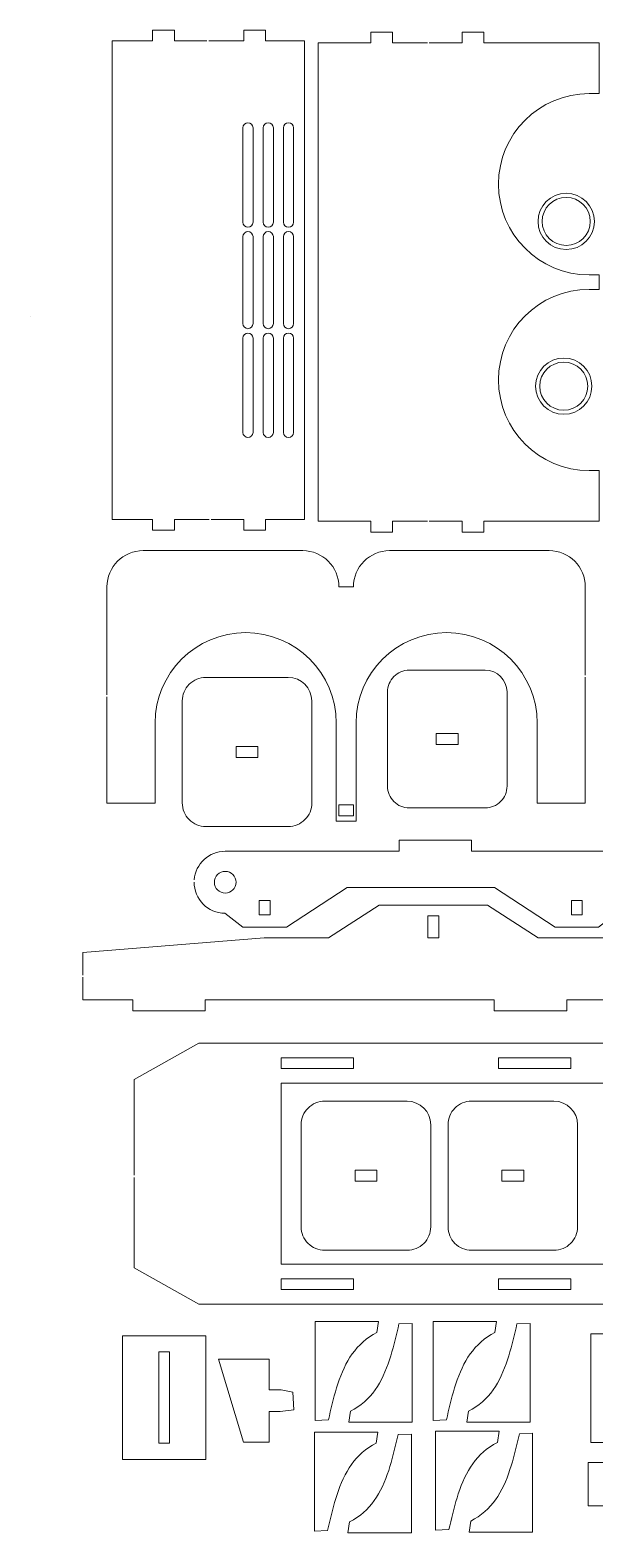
# Model space of a CAD drawing. Header units: centimetres. Extents: x -259 to 261, y 17 to 228.
# Drawn here: x -51.71 to -33.47, y 66.09 to 114.6 of the extents above; entities that cross this region are included whole.
import ezdxf

# ---------------------------------------------------------------- set-up
doc = ezdxf.new("R2010")
doc.units = ezdxf.units.CM
doc.header["$MEASUREMENT"] = 0
doc.layers.add('layer 1', color=7, linetype='Continuous')

msp = doc.modelspace()

# ---------------------------------------------------------------- linework, layer by layer
at = {"layer": 'layer 1', "color": 250, "lineweight": 9}
for points, knots in [([(-46.00393, 114.25188), (-46.00393, 114.25188), (-47.05232, 114.25188), (-47.05232, 114.25188), (-47.05232, 114.25188), (-47.05232, 114.25188), (-47.05232, 114.60286), (-47.05232, 114.60286), (-47.05232, 114.60286), (-47.05232, 114.60286), (-47.7544, 114.60286), (-47.7544, 114.60286), (-47.7544, 114.60286), (-47.7544, 114.60286), (-47.7544, 114.25188), (-47.7544, 114.25188), (-47.7544, 114.25188), (-47.7544, 114.25188), (-49.06312, 114.25188), (-49.06312, 114.25188), (-49.06312, 114.25188), (-49.06312, 114.25188), (-49.06312, 98.8079), (-49.06312, 98.8079), (-49.06312, 98.8079), (-49.06312, 98.8079), (-47.7544, 98.8079), (-47.7544, 98.8079), (-47.7544, 98.8079), (-47.7544, 98.8079), (-47.7544, 98.45686), (-47.7544, 98.45686), (-47.7544, 98.45686), (-47.7544, 98.45686), (-47.05232, 98.45686), (-47.05232, 98.45686), (-47.05232, 98.45686), (-47.05232, 98.45686), (-47.05232, 98.8079), (-47.05232, 98.8079), (-47.05232, 98.8079), (-47.05232, 98.8079), (-45.92972, 98.8079), (-45.92972, 98.8079)], [0, 0, 0, 0, 0.08333333, 0.08333333, 0.08333333, 0.08333333, 0.16666667, 0.16666667, 0.16666667, 0.16666667, 0.25, 0.25, 0.25, 0.25, 0.33333333, 0.33333333, 0.33333333, 0.33333333, 0.41666667, 0.41666667, 0.41666667, 0.41666667, 0.5, 0.5, 0.5, 0.5, 0.58333333, 0.58333333, 0.58333333, 0.58333333, 0.66666667, 0.66666667, 0.66666667, 0.66666667, 0.75, 0.75, 0.75, 0.75, 0.83333333, 0.83333333, 0.83333333, 0.83333333, 1, 1, 1, 1]), ([(-45.86973, 98.8079), (-45.86973, 98.8079), (-44.80707, 98.8079), (-44.80707, 98.8079), (-44.80707, 98.8079), (-44.80707, 98.8079), (-44.80707, 98.45686), (-44.80707, 98.45686), (-44.80707, 98.45686), (-44.80707, 98.45686), (-44.1051, 98.45686), (-44.1051, 98.45686), (-44.1051, 98.45686), (-44.1051, 98.45686), (-44.1051, 98.8079), (-44.1051, 98.8079), (-44.1051, 98.8079), (-44.1051, 98.8079), (-42.85083, 98.8079), (-42.85083, 98.8079), (-42.85083, 98.8079), (-42.85083, 98.8079), (-42.85083, 114.25188), (-42.85083, 114.25188), (-42.85083, 114.25188), (-42.85083, 114.25188), (-44.1051, 114.25188), (-44.1051, 114.25188), (-44.1051, 114.25188), (-44.1051, 114.25188), (-44.1051, 114.60286), (-44.1051, 114.60286), (-44.1051, 114.60286), (-44.1051, 114.60286), (-44.80707, 114.60286), (-44.80707, 114.60286), (-44.80707, 114.60286), (-44.80707, 114.60286), (-44.80707, 114.25188), (-44.80707, 114.25188), (-44.80707, 114.25188), (-44.80707, 114.25188), (-45.94393, 114.25188), (-45.94393, 114.25188)], [0, 0, 0, 0, 0.08333333, 0.08333333, 0.08333333, 0.08333333, 0.16666667, 0.16666667, 0.16666667, 0.16666667, 0.25, 0.25, 0.25, 0.25, 0.33333333, 0.33333333, 0.33333333, 0.33333333, 0.41666667, 0.41666667, 0.41666667, 0.41666667, 0.5, 0.5, 0.5, 0.5, 0.58333333, 0.58333333, 0.58333333, 0.58333333, 0.66666667, 0.66666667, 0.66666667, 0.66666667, 0.75, 0.75, 0.75, 0.75, 0.83333333, 0.83333333, 0.83333333, 0.83333333, 1, 1, 1, 1]), ([(-38.88461, 114.18876), (-38.88461, 114.18876), (-40.00706, 114.18876), (-40.00706, 114.18876), (-40.00706, 114.18876), (-40.00706, 114.18876), (-40.00706, 114.53979), (-40.00706, 114.53979), (-40.00706, 114.53979), (-40.00706, 114.53979), (-40.70964, 114.53979), (-40.70964, 114.53979), (-40.70964, 114.53979), (-40.70964, 114.53979), (-40.70964, 114.18876), (-40.70964, 114.18876), (-40.70964, 114.18876), (-40.70964, 114.18876), (-42.40575, 114.18876), (-42.40575, 114.18876), (-42.40575, 114.18876), (-42.40575, 114.18876), (-42.40575, 98.74478), (-42.40575, 98.74478), (-42.40575, 98.74478), (-42.40575, 98.74478), (-40.70964, 98.74478), (-40.70964, 98.74478), (-40.70964, 98.74478), (-40.70964, 98.74478), (-40.70964, 98.39379), (-40.70964, 98.39379), (-40.70964, 98.39379), (-40.70964, 98.39379), (-40.00706, 98.39379), (-40.00706, 98.39379), (-40.00706, 98.39379), (-40.00706, 98.39379), (-40.00706, 98.74478), (-40.00706, 98.74478), (-40.00706, 98.74478), (-40.00706, 98.74478), (-38.88461, 98.74478), (-38.88461, 98.74478)], [0, 0, 0, 0, 0.08333333, 0.08333333, 0.08333333, 0.08333333, 0.16666667, 0.16666667, 0.16666667, 0.16666667, 0.25, 0.25, 0.25, 0.25, 0.33333333, 0.33333333, 0.33333333, 0.33333333, 0.41666667, 0.41666667, 0.41666667, 0.41666667, 0.5, 0.5, 0.5, 0.5, 0.58333333, 0.58333333, 0.58333333, 0.58333333, 0.66666667, 0.66666667, 0.66666667, 0.66666667, 0.75, 0.75, 0.75, 0.75, 0.83333333, 0.83333333, 0.83333333, 0.83333333, 1, 1, 1, 1]), ([(-33.66158, 112.55077), (-33.66158, 112.55077), (-33.34071, 112.55077), (-33.34071, 112.55077), (-33.34071, 112.55077), (-33.34071, 112.55077), (-33.34071, 114.18876), (-33.34071, 114.18876), (-33.34071, 114.18876), (-33.34071, 114.18876), (-37.0602, 114.18876), (-37.0602, 114.18876), (-37.0602, 114.18876), (-37.0602, 114.18876), (-37.0602, 114.53979), (-37.0602, 114.53979), (-37.0602, 114.53979), (-37.0602, 114.53979), (-37.76217, 114.53979), (-37.76217, 114.53979), (-37.76217, 114.53979), (-37.76217, 114.53979), (-37.76217, 114.18876), (-37.76217, 114.18876), (-37.76217, 114.18876), (-37.76217, 114.18876), (-38.82462, 114.18876), (-38.82462, 114.18876)], [0, 0, 0, 0, 0.125, 0.125, 0.125, 0.125, 0.25, 0.25, 0.25, 0.25, 0.375, 0.375, 0.375, 0.375, 0.5, 0.5, 0.5, 0.5, 0.625, 0.625, 0.625, 0.625, 0.75, 0.75, 0.75, 0.75, 1, 1, 1, 1]), ([(-33.66157, 106.70078), (-35.277, 106.70078), (-36.58657, 108.01035), (-36.58657, 109.62578), (-36.58657, 109.62578), (-36.58657, 111.24121), (-35.277, 112.55078), (-33.66157, 112.55078), (-33.66157, 112.55078), (-33.65899, 112.55078), (-33.65642, 112.55077), (-33.66158, 112.55077)], [0, 0, 0, 0, 0.25, 0.25, 0.25, 0.25, 0.5, 0.5, 0.5, 0.5, 1, 1, 1, 1]), ([(-43.85705, 111.44383), (-43.85705, 111.53433), (-43.93044, 111.60767), (-44.02084, 111.60767), (-44.02084, 111.60767), (-44.11129, 111.60767), (-44.18464, 111.53433), (-44.18464, 111.44383)], [0, 0, 0, 0, 0.33333333, 0.33333333, 0.33333333, 0.33333333, 1, 1, 1, 1]), ([(-43.20187, 111.44383), (-43.20187, 111.53433), (-43.27522, 111.60767), (-43.36572, 111.60767), (-43.36572, 111.60767), (-43.45617, 111.60767), (-43.52951, 111.53433), (-43.52951, 111.44383)], [0, 0, 0, 0, 0.33333333, 0.33333333, 0.33333333, 0.33333333, 1, 1, 1, 1]), ([(-34.40118, 109.33351), (-33.8995, 109.33351), (-33.49278, 108.9268), (-33.49278, 108.42509), (-33.49278, 108.42509), (-33.49278, 107.92339), (-33.8995, 107.51668), (-34.40118, 107.51668), (-34.40118, 107.51668), (-34.90288, 107.51668), (-35.3096, 107.92339), (-35.3096, 108.42509), (-35.3096, 108.42509), (-35.3096, 108.9268), (-34.90288, 109.33351), (-34.40118, 109.33351)], [0, 0, 0, 0, 0.2, 0.2, 0.2, 0.2, 0.4, 0.4, 0.4, 0.4, 0.6, 0.6, 0.6, 0.6, 1, 1, 1, 1]), ([(-34.40119, 109.20122), (-33.97255, 109.20122), (-33.62507, 108.85374), (-33.62507, 108.42509), (-33.62507, 108.42509), (-33.62507, 107.99645), (-33.97255, 107.64898), (-34.40119, 107.64898), (-34.40119, 107.64898), (-34.82983, 107.64898), (-35.17731, 107.99645), (-35.17731, 108.42509), (-35.17731, 108.42509), (-35.17731, 108.85374), (-34.82983, 109.20122), (-34.40119, 109.20122)], [0, 0, 0, 0, 0.2, 0.2, 0.2, 0.2, 0.4, 0.4, 0.4, 0.4, 0.6, 0.6, 0.6, 0.6, 1, 1, 1, 1]), ([(-44.51227, 108.40189), (-44.51227, 108.31139), (-44.58562, 108.2381), (-44.67607, 108.2381), (-44.67607, 108.2381), (-44.76657, 108.2381), (-44.83986, 108.31139), (-44.83986, 108.40189)], [0, 0, 0, 0, 0.33333333, 0.33333333, 0.33333333, 0.33333333, 1, 1, 1, 1]), ([(-44.18464, 108.40189), (-44.18464, 108.31139), (-44.11129, 108.2381), (-44.02084, 108.2381), (-44.02084, 108.2381), (-43.93044, 108.2381), (-43.85705, 108.31139), (-43.85705, 108.40189)], [0, 0, 0, 0, 0.33333333, 0.33333333, 0.33333333, 0.33333333, 1, 1, 1, 1]), ([(-43.52951, 108.40189), (-43.52951, 108.31139), (-43.45617, 108.2381), (-43.36572, 108.2381), (-43.36572, 108.2381), (-43.27522, 108.2381), (-43.20187, 108.31139), (-43.20187, 108.40189)], [0, 0, 0, 0, 0.33333333, 0.33333333, 0.33333333, 0.33333333, 1, 1, 1, 1]), ([(-44.83986, 107.93386), (-44.83986, 108.02436), (-44.76657, 108.0976), (-44.67607, 108.0976), (-44.67607, 108.0976), (-44.58562, 108.0976), (-44.51227, 108.02436), (-44.51227, 107.93386)], [0, 0, 0, 0, 0.33333333, 0.33333333, 0.33333333, 0.33333333, 1, 1, 1, 1]), ([(-43.85705, 107.93386), (-43.85705, 108.02436), (-43.93044, 108.0976), (-44.02084, 108.0976), (-44.02084, 108.0976), (-44.11129, 108.0976), (-44.18464, 108.02436), (-44.18464, 107.93386)], [0, 0, 0, 0, 0.33333333, 0.33333333, 0.33333333, 0.33333333, 1, 1, 1, 1]), ([(-43.52951, 107.93386), (-43.52951, 108.02436), (-43.45617, 108.0976), (-43.36572, 108.0976), (-43.36572, 108.0976), (-43.27522, 108.0976), (-43.20187, 108.02436), (-43.20187, 107.93386)], [0, 0, 0, 0, 0.33333333, 0.33333333, 0.33333333, 0.33333333, 1, 1, 1, 1]), ([(-33.66158, 106.2328), (-33.66158, 106.2328), (-33.34071, 106.2328), (-33.34071, 106.2328), (-33.34071, 106.2328), (-33.34071, 106.2328), (-33.34071, 106.70078), (-33.34071, 106.70078), (-33.34071, 106.70078), (-33.34071, 106.70078), (-33.66157, 106.70078), (-33.66157, 106.70078)], [0, 0, 0, 0, 0.25, 0.25, 0.25, 0.25, 0.5, 0.5, 0.5, 0.5, 1, 1, 1, 1]), ([(-33.66158, 100.38282), (-33.65642, 100.38282), (-33.65899, 100.38281), (-33.66157, 100.38281), (-33.66157, 100.38281), (-35.277, 100.38281), (-36.58657, 101.69238), (-36.58657, 103.30781), (-36.58657, 103.30781), (-36.58657, 104.92324), (-35.277, 106.23281), (-33.66157, 106.23281), (-33.66157, 106.23281), (-33.65899, 106.23281), (-33.65642, 106.2328), (-33.66158, 106.2328)], [0, 0, 0, 0, 0.2, 0.2, 0.2, 0.2, 0.4, 0.4, 0.4, 0.4, 0.6, 0.6, 0.6, 0.6, 1, 1, 1, 1]), ([(-44.51227, 105.12586), (-44.51227, 105.03541), (-44.58562, 104.96207), (-44.67607, 104.96207), (-44.67607, 104.96207), (-44.76657, 104.96207), (-44.83986, 105.03541), (-44.83986, 105.12586)], [0, 0, 0, 0, 0.33333333, 0.33333333, 0.33333333, 0.33333333, 1, 1, 1, 1]), ([(-44.18464, 105.12586), (-44.18464, 105.03541), (-44.11129, 104.96207), (-44.02084, 104.96207), (-44.02084, 104.96207), (-43.93044, 104.96207), (-43.85705, 105.03541), (-43.85705, 105.12586)], [0, 0, 0, 0, 0.33333333, 0.33333333, 0.33333333, 0.33333333, 1, 1, 1, 1]), ([(-44.18464, 104.65788), (-44.18464, 104.74833), (-44.11129, 104.82167), (-44.02084, 104.82167), (-44.02084, 104.82167), (-43.93044, 104.82167), (-43.85705, 104.74833), (-43.85705, 104.65788)], [0, 0, 0, 0, 0.33333333, 0.33333333, 0.33333333, 0.33333333, 1, 1, 1, 1]), ([(-43.20187, 105.12586), (-43.20187, 105.03541), (-43.27522, 104.96207), (-43.36572, 104.96207), (-43.36572, 104.96207), (-43.45617, 104.96207), (-43.52951, 105.03541), (-43.52951, 105.12586)], [0, 0, 0, 0, 0.33333333, 0.33333333, 0.33333333, 0.33333333, 1, 1, 1, 1]), ([(-43.52951, 104.65788), (-43.52951, 104.74833), (-43.45617, 104.82167), (-43.36572, 104.82167), (-43.36572, 104.82167), (-43.27522, 104.82167), (-43.20187, 104.74833), (-43.20187, 104.65788)], [0, 0, 0, 0, 0.33333333, 0.33333333, 0.33333333, 0.33333333, 1, 1, 1, 1]), ([(-34.48056, 104.01537), (-33.97888, 104.01537), (-33.57216, 103.60866), (-33.57216, 103.10696), (-33.57216, 103.10696), (-33.57216, 102.60527), (-33.97888, 102.19855), (-34.48056, 102.19855), (-34.48056, 102.19855), (-34.98226, 102.19855), (-35.38898, 102.60527), (-35.38898, 103.10696), (-35.38898, 103.10696), (-35.38898, 103.60866), (-34.98226, 104.01537), (-34.48056, 104.01537)], [0, 0, 0, 0, 0.2, 0.2, 0.2, 0.2, 0.4, 0.4, 0.4, 0.4, 0.6, 0.6, 0.6, 0.6, 1, 1, 1, 1]), ([(-34.48057, 103.88309), (-34.05193, 103.88309), (-33.70445, 103.5356), (-33.70445, 103.10696), (-33.70445, 103.10696), (-33.70445, 102.67833), (-34.05193, 102.33084), (-34.48057, 102.33084), (-34.48057, 102.33084), (-34.90921, 102.33084), (-35.25669, 102.67833), (-35.25669, 103.10696), (-35.25669, 103.10696), (-35.25669, 103.5356), (-34.90921, 103.88309), (-34.48057, 103.88309)], [0, 0, 0, 0, 0.2, 0.2, 0.2, 0.2, 0.4, 0.4, 0.4, 0.4, 0.6, 0.6, 0.6, 0.6, 1, 1, 1, 1]), ([(-44.51227, 101.61584), (-44.51227, 101.52539), (-44.58562, 101.45205), (-44.67607, 101.45205), (-44.67607, 101.45205), (-44.76657, 101.45205), (-44.83986, 101.52539), (-44.83986, 101.61584)], [0, 0, 0, 0, 0.33333333, 0.33333333, 0.33333333, 0.33333333, 1, 1, 1, 1]), ([(-43.85705, 101.61584), (-43.85705, 101.52539), (-43.93044, 101.45205), (-44.02084, 101.45205), (-44.02084, 101.45205), (-44.11129, 101.45205), (-44.18464, 101.52539), (-44.18464, 101.61584)], [0, 0, 0, 0, 0.33333333, 0.33333333, 0.33333333, 0.33333333, 1, 1, 1, 1]), ([(-43.20187, 101.61584), (-43.20187, 101.52539), (-43.27522, 101.45205), (-43.36572, 101.45205), (-43.36572, 101.45205), (-43.45617, 101.45205), (-43.52951, 101.52539), (-43.52951, 101.61584)], [0, 0, 0, 0, 0.33333333, 0.33333333, 0.33333333, 0.33333333, 1, 1, 1, 1]), ([(-38.82462, 98.74478), (-38.82462, 98.74478), (-37.76217, 98.74478), (-37.76217, 98.74478), (-37.76217, 98.74478), (-37.76217, 98.74478), (-37.76217, 98.39379), (-37.76217, 98.39379), (-37.76217, 98.39379), (-37.76217, 98.39379), (-37.0602, 98.39379), (-37.0602, 98.39379), (-37.0602, 98.39379), (-37.0602, 98.39379), (-37.0602, 98.74478), (-37.0602, 98.74478), (-37.0602, 98.74478), (-37.0602, 98.74478), (-33.34071, 98.74478), (-33.34071, 98.74478), (-33.34071, 98.74478), (-33.34071, 98.74478), (-33.34071, 100.38282), (-33.34071, 100.38282), (-33.34071, 100.38282), (-33.34071, 100.38282), (-33.66158, 100.38282), (-33.66158, 100.38282)], [0, 0, 0, 0, 0.125, 0.125, 0.125, 0.125, 0.25, 0.25, 0.25, 0.25, 0.375, 0.375, 0.375, 0.375, 0.5, 0.5, 0.5, 0.5, 0.625, 0.625, 0.625, 0.625, 0.75, 0.75, 0.75, 0.75, 1, 1, 1, 1]), ([(-41.82529, 92.22677), (-41.82529, 93.84238), (-43.13477, 95.15193), (-44.75043, 95.15193), (-44.75043, 95.15193), (-46.36609, 95.15193), (-47.67552, 93.84238), (-47.67552, 92.22677)], [0, 0, 0, 0, 0.33333333, 0.33333333, 0.33333333, 0.33333333, 1, 1, 1, 1]), ([(-35.33728, 92.22677), (-35.33728, 93.84238), (-36.64672, 95.15193), (-38.26177, 95.15193), (-38.26177, 95.15193), (-39.87741, 95.15193), (-41.18691, 93.84238), (-41.18691, 92.22677)], [0, 0, 0, 0, 0.33333333, 0.33333333, 0.33333333, 0.33333333, 1, 1, 1, 1]), ([(-46.79733, 92.94586), (-46.79733, 93.1475), (-46.71723, 93.3409), (-46.57464, 93.48349), (-46.57464, 93.48349), (-46.43205, 93.62608), (-46.23866, 93.70618), (-46.03701, 93.70618), (-46.03701, 93.70618), (-46.03701, 93.70618), (-43.37589, 93.70618), (-43.37589, 93.70618), (-43.37589, 93.70618), (-42.95598, 93.70618), (-42.61557, 93.36576), (-42.61557, 92.94586), (-42.61557, 92.94586), (-42.61557, 92.94586), (-42.61557, 89.65113), (-42.61557, 89.65113), (-42.61557, 89.65113), (-42.61557, 89.44949), (-42.69567, 89.2561), (-42.83826, 89.11351), (-42.83826, 89.11351), (-42.98085, 88.97092), (-43.17424, 88.89082), (-43.37589, 88.89082), (-43.37589, 88.89082), (-43.37589, 88.89082), (-46.03701, 88.89082), (-46.03701, 88.89082), (-46.03701, 88.89082), (-46.23866, 88.89082), (-46.43205, 88.97092), (-46.57464, 89.11351), (-46.57464, 89.11351), (-46.71723, 89.2561), (-46.79733, 89.44949), (-46.79733, 89.65113), (-46.79733, 89.65113), (-46.79733, 89.65113), (-46.79733, 92.94586), (-46.79733, 92.94586)], [0, 0, 0, 0, 0.08333333, 0.08333333, 0.08333333, 0.08333333, 0.16666667, 0.16666667, 0.16666667, 0.16666667, 0.25, 0.25, 0.25, 0.25, 0.33333333, 0.33333333, 0.33333333, 0.33333333, 0.41666667, 0.41666667, 0.41666667, 0.41666667, 0.5, 0.5, 0.5, 0.5, 0.58333333, 0.58333333, 0.58333333, 0.58333333, 0.66666667, 0.66666667, 0.66666667, 0.66666667, 0.75, 0.75, 0.75, 0.75, 0.83333333, 0.83333333, 0.83333333, 0.83333333, 1, 1, 1, 1]), ([(-40.17325, 93.23618), (-40.17325, 93.42236), (-40.0993, 93.60092), (-39.96764, 93.73257), (-39.96764, 93.73257), (-39.83599, 93.86423), (-39.65743, 93.93818), (-39.47125, 93.93818), (-39.47125, 93.93818), (-39.47125, 93.93818), (-37.01425, 93.93818), (-37.01425, 93.93818), (-37.01425, 93.93818), (-36.62655, 93.93818), (-36.31225, 93.62388), (-36.31225, 93.23618), (-36.31225, 93.23618), (-36.31225, 93.23618), (-36.31225, 90.19418), (-36.31225, 90.19418), (-36.31225, 90.19418), (-36.31225, 90.008), (-36.3862, 89.82944), (-36.51786, 89.69779), (-36.51786, 89.69779), (-36.64951, 89.56613), (-36.82807, 89.49218), (-37.01425, 89.49218), (-37.01425, 89.49218), (-37.01425, 89.49218), (-39.47125, 89.49218), (-39.47125, 89.49218), (-39.47125, 89.49218), (-39.65743, 89.49218), (-39.83599, 89.56613), (-39.96764, 89.69779), (-39.96764, 89.69779), (-40.0993, 89.82944), (-40.17325, 90.008), (-40.17325, 90.19418), (-40.17325, 90.19418), (-40.17325, 90.19418), (-40.17325, 93.23618), (-40.17325, 93.23618)], [0, 0, 0, 0, 0.08333333, 0.08333333, 0.08333333, 0.08333333, 0.16666667, 0.16666667, 0.16666667, 0.16666667, 0.25, 0.25, 0.25, 0.25, 0.33333333, 0.33333333, 0.33333333, 0.33333333, 0.41666667, 0.41666667, 0.41666667, 0.41666667, 0.5, 0.5, 0.5, 0.5, 0.58333333, 0.58333333, 0.58333333, 0.58333333, 0.66666667, 0.66666667, 0.66666667, 0.66666667, 0.75, 0.75, 0.75, 0.75, 0.83333333, 0.83333333, 0.83333333, 0.83333333, 1, 1, 1, 1]), ([(-33.78457, 93.71702), (-33.78457, 93.71702), (-33.78457, 89.6478), (-33.78457, 89.6478), (-33.78457, 89.6478), (-33.78457, 89.6478), (-35.33728, 89.6478), (-35.33728, 89.6478), (-35.33728, 89.6478), (-35.33728, 89.6478), (-35.33728, 92.22677), (-35.33728, 92.22677)], [0, 0, 0, 0, 0.25, 0.25, 0.25, 0.25, 0.5, 0.5, 0.5, 0.5, 1, 1, 1, 1]), ([(-47.67552, 92.22677), (-47.67552, 92.22677), (-47.67552, 89.6478), (-47.67552, 89.6478), (-47.67552, 89.6478), (-47.67552, 89.6478), (-49.22824, 89.6478), (-49.22824, 89.6478), (-49.22824, 89.6478), (-49.22824, 89.6478), (-49.22824, 93.07747), (-49.22824, 93.07747)], [0, 0, 0, 0, 0.25, 0.25, 0.25, 0.25, 0.5, 0.5, 0.5, 0.5, 1, 1, 1, 1]), ([(-41.18691, 92.22677), (-41.18691, 92.22677), (-41.18691, 89.06257), (-41.18691, 89.06257), (-41.18691, 89.06257), (-41.18691, 89.06257), (-41.82529, 89.06257), (-41.82529, 89.06257), (-41.82529, 89.06257), (-41.82529, 89.06257), (-41.82529, 92.22677), (-41.82529, 92.22677)], [0, 0, 0, 0, 0.25, 0.25, 0.25, 0.25, 0.5, 0.5, 0.5, 0.5, 1, 1, 1, 1]), ([(-38.59471, 91.5392), (-38.59471, 91.5392), (-37.89079, 91.5392), (-37.89079, 91.5392), (-37.89079, 91.5392), (-37.89079, 91.5392), (-37.89079, 91.89116), (-37.89079, 91.89116), (-37.89079, 91.89116), (-37.89079, 91.89116), (-38.59471, 91.89116), (-38.59471, 91.89116), (-38.59471, 91.89116), (-38.59471, 91.89116), (-38.59471, 91.5392), (-38.59471, 91.5392)], [0, 0, 0, 0, 0.2, 0.2, 0.2, 0.2, 0.4, 0.4, 0.4, 0.4, 0.6, 0.6, 0.6, 0.6, 1, 1, 1, 1]), ([(-45.05841, 91.12252), (-45.05841, 91.12252), (-44.35449, 91.12252), (-44.35449, 91.12252), (-44.35449, 91.12252), (-44.35449, 91.12252), (-44.35449, 91.47448), (-44.35449, 91.47448), (-44.35449, 91.47448), (-44.35449, 91.47448), (-45.05841, 91.47448), (-45.05841, 91.47448), (-45.05841, 91.47448), (-45.05841, 91.47448), (-45.05841, 91.12252), (-45.05841, 91.12252)], [0, 0, 0, 0, 0.2, 0.2, 0.2, 0.2, 0.4, 0.4, 0.4, 0.4, 0.6, 0.6, 0.6, 0.6, 1, 1, 1, 1]), ([(-41.73996, 89.23819), (-41.73996, 89.23819), (-41.73996, 89.58891), (-41.73996, 89.58891), (-41.73996, 89.58891), (-41.73996, 89.58891), (-41.27224, 89.58891), (-41.27224, 89.58891), (-41.27224, 89.58891), (-41.27224, 89.58891), (-41.27224, 89.23819), (-41.27224, 89.23819), (-41.27224, 89.23819), (-41.27224, 89.23819), (-41.73996, 89.23819), (-41.73996, 89.23819)], [0, 0, 0, 0, 0.2, 0.2, 0.2, 0.2, 0.4, 0.4, 0.4, 0.4, 0.6, 0.6, 0.6, 0.6, 1, 1, 1, 1]), ([(-24.58421, 88.44604), (-24.58421, 88.44604), (-25.75422, 88.44604), (-25.75422, 88.44604), (-25.75422, 88.44604), (-25.75422, 88.44604), (-25.75422, 88.09504), (-25.75422, 88.09504), (-25.75422, 88.09504), (-25.75422, 88.09504), (-30.43422, 88.09504), (-30.43422, 88.09504), (-30.43422, 88.09504), (-30.43422, 88.09504), (-30.43422, 88.44604), (-30.43422, 88.44604), (-30.43422, 88.44604), (-30.43422, 88.44604), (-32.77423, 88.44604), (-32.77423, 88.44604), (-32.77423, 88.44604), (-32.77423, 88.44604), (-32.77423, 88.09504), (-32.77423, 88.09504), (-32.77423, 88.09504), (-32.77423, 88.09504), (-37.45431, 88.09504), (-37.45431, 88.09504), (-37.45431, 88.09504), (-37.45431, 88.09504), (-37.45431, 88.44604), (-37.45431, 88.44604), (-37.45431, 88.44604), (-37.45431, 88.44604), (-39.79419, 88.44604), (-39.79419, 88.44604), (-39.79419, 88.44604), (-39.79419, 88.44604), (-39.79419, 88.09504), (-39.79419, 88.09504), (-39.79419, 88.09504), (-39.79419, 88.09504), (-45.41006, 88.09504), (-45.41006, 88.09504)], [0, 0, 0, 0, 0.08333333, 0.08333333, 0.08333333, 0.08333333, 0.16666667, 0.16666667, 0.16666667, 0.16666667, 0.25, 0.25, 0.25, 0.25, 0.33333333, 0.33333333, 0.33333333, 0.33333333, 0.41666667, 0.41666667, 0.41666667, 0.41666667, 0.5, 0.5, 0.5, 0.5, 0.58333333, 0.58333333, 0.58333333, 0.58333333, 0.66666667, 0.66666667, 0.66666667, 0.66666667, 0.75, 0.75, 0.75, 0.75, 0.83333333, 0.83333333, 0.83333333, 0.83333333, 1, 1, 1, 1]), ([(-45.05923, 87.0923), (-45.05923, 86.89847), (-45.21648, 86.74134), (-45.41006, 86.74134), (-45.41006, 86.74134), (-45.60406, 86.74134), (-45.76131, 86.89847), (-45.76131, 87.0923), (-45.76131, 87.0923), (-45.76131, 87.28617), (-45.60406, 87.4433), (-45.41006, 87.4433), (-45.41006, 87.4433), (-45.21648, 87.4433), (-45.05923, 87.28617), (-45.05923, 87.0923)], [0, 0, 0, 0, 0.2, 0.2, 0.2, 0.2, 0.4, 0.4, 0.4, 0.4, 0.6, 0.6, 0.6, 0.6, 1, 1, 1, 1]), ([(3.90531, 87.44615), (3.90531, 87.44615), (3.90531, 86.57269), (3.90531, 86.57269), (3.90531, 86.57269), (3.90531, 86.57269), (-1.9491, 86.0896), (-1.9491, 86.0896), (-1.9491, 86.0896), (-1.9491, 86.0896), (-4.0235, 86.0896), (-4.0235, 86.0896), (-4.0235, 86.0896), (-4.0235, 86.0896), (-5.6615, 85.0366), (-5.6615, 85.0366), (-5.6615, 85.0366), (-5.6615, 85.0366), (-9.15283, 85.0366), (-9.15283, 85.0366), (-9.15283, 85.0366), (-9.15283, 85.0366), (-10.79083, 86.0896), (-10.79083, 86.0896), (-10.79083, 86.0896), (-10.79083, 86.0896), (-32.77423, 86.0896), (-32.77423, 86.0896), (-32.77423, 86.0896), (-32.77423, 86.0896), (-33.35807, 85.64574), (-33.35807, 85.64574), (-33.35807, 85.64574), (-33.35807, 85.64574), (-34.76208, 85.64574), (-34.76208, 85.64574), (-34.76208, 85.64574), (-34.76208, 85.64574), (-36.72139, 86.92505), (-36.72139, 86.92505), (-36.72139, 86.92505), (-36.72139, 86.92505), (-41.47451, 86.92505), (-41.47451, 86.92505), (-41.47451, 86.92505), (-41.47451, 86.92505), (-43.43382, 85.64574), (-43.43382, 85.64574), (-43.43382, 85.64574), (-43.43382, 85.64574), (-44.83758, 85.64574), (-44.83758, 85.64574), (-44.83758, 85.64574), (-44.83758, 85.64574), (-45.42162, 86.08965), (-45.42162, 86.08965)], [0, 0, 0, 0, 0.06666667, 0.06666667, 0.06666667, 0.06666667, 0.13333333, 0.13333333, 0.13333333, 0.13333333, 0.2, 0.2, 0.2, 0.2, 0.26666667, 0.26666667, 0.26666667, 0.26666667, 0.33333333, 0.33333333, 0.33333333, 0.33333333, 0.4, 0.4, 0.4, 0.4, 0.46666667, 0.46666667, 0.46666667, 0.46666667, 0.53333333, 0.53333333, 0.53333333, 0.53333333, 0.6, 0.6, 0.6, 0.6, 0.66666667, 0.66666667, 0.66666667, 0.66666667, 0.73333333, 0.73333333, 0.73333333, 0.73333333, 0.8, 0.8, 0.8, 0.8, 0.86666667, 0.86666667, 0.86666667, 0.86666667, 1, 1, 1, 1]), ([(-43.96503, 86.03996), (-43.96503, 86.03996), (-43.96503, 86.50793), (-43.96503, 86.50793), (-43.96503, 86.50793), (-43.96503, 86.50793), (-44.31586, 86.50793), (-44.31586, 86.50793), (-44.31586, 86.50793), (-44.31586, 86.50793), (-44.31586, 86.03996), (-44.31586, 86.03996), (-44.31586, 86.03996), (-44.31586, 86.03996), (-43.96503, 86.03996), (-43.96503, 86.03996)], [0, 0, 0, 0, 0.2, 0.2, 0.2, 0.2, 0.4, 0.4, 0.4, 0.4, 0.6, 0.6, 0.6, 0.6, 1, 1, 1, 1]), ([(-33.88457, 86.50793), (-33.88457, 86.50793), (-33.88457, 86.03996), (-33.88457, 86.03996), (-33.88457, 86.03996), (-33.88457, 86.03996), (-34.23558, 86.03996), (-34.23558, 86.03996), (-34.23558, 86.03996), (-34.23558, 86.03996), (-34.23558, 86.50793), (-34.23558, 86.50793), (-34.23558, 86.50793), (-34.23558, 86.50793), (-33.88457, 86.50793), (-33.88457, 86.50793)], [0, 0, 0, 0, 0.2, 0.2, 0.2, 0.2, 0.4, 0.4, 0.4, 0.4, 0.6, 0.6, 0.6, 0.6, 1, 1, 1, 1]), ([(-50.004, 84.09358), (-50.004, 84.09358), (-50.004, 84.81966), (-50.004, 84.81966), (-50.004, 84.81966), (-50.004, 84.81966), (-44.14959, 85.30275), (-44.14959, 85.30275), (-44.14959, 85.30275), (-44.14959, 85.30275), (-42.0752, 85.30275), (-42.0752, 85.30275), (-42.0752, 85.30275), (-42.0752, 85.30275), (-40.4372, 86.35575), (-40.4372, 86.35575), (-40.4372, 86.35575), (-40.4372, 86.35575), (-36.94587, 86.35575), (-36.94587, 86.35575), (-36.94587, 86.35575), (-36.94587, 86.35575), (-35.30787, 85.30275), (-35.30787, 85.30275), (-35.30787, 85.30275), (-35.30787, 85.30275), (-13.32447, 85.30275), (-13.32447, 85.30275), (-13.32447, 85.30275), (-13.32447, 85.30275), (-12.74064, 85.74662), (-12.74064, 85.74662), (-12.74064, 85.74662), (-12.74064, 85.74662), (-11.33663, 85.74662), (-11.33663, 85.74662), (-11.33663, 85.74662), (-11.33663, 85.74662), (-9.37731, 84.4673), (-9.37731, 84.4673), (-9.37731, 84.4673), (-9.37731, 84.4673), (-4.6242, 84.4673), (-4.6242, 84.4673), (-4.6242, 84.4673), (-4.6242, 84.4673), (-2.66488, 85.74662), (-2.66488, 85.74662), (-2.66488, 85.74662), (-2.66488, 85.74662), (-1.26111, 85.74662), (-1.26111, 85.74662), (-1.26111, 85.74662), (-1.26111, 85.74662), (-0.67708, 85.30271), (-0.67708, 85.30271)], [0, 0, 0, 0, 0.06666667, 0.06666667, 0.06666667, 0.06666667, 0.13333333, 0.13333333, 0.13333333, 0.13333333, 0.2, 0.2, 0.2, 0.2, 0.26666667, 0.26666667, 0.26666667, 0.26666667, 0.33333333, 0.33333333, 0.33333333, 0.33333333, 0.4, 0.4, 0.4, 0.4, 0.46666667, 0.46666667, 0.46666667, 0.46666667, 0.53333333, 0.53333333, 0.53333333, 0.53333333, 0.6, 0.6, 0.6, 0.6, 0.66666667, 0.66666667, 0.66666667, 0.66666667, 0.73333333, 0.73333333, 0.73333333, 0.73333333, 0.8, 0.8, 0.8, 0.8, 0.86666667, 0.86666667, 0.86666667, 0.86666667, 1, 1, 1, 1]), ([(-38.51606, 86.00475), (-38.51606, 86.00475), (-38.86706, 86.00475), (-38.86706, 86.00475), (-38.86706, 86.00475), (-38.86706, 86.00475), (-38.86706, 85.30275), (-38.86706, 85.30275), (-38.86706, 85.30275), (-38.86706, 85.30275), (-38.51606, 85.30275), (-38.51606, 85.30275), (-38.51606, 85.30275), (-38.51606, 85.30275), (-38.51606, 86.00475), (-38.51606, 86.00475)], [0, 0, 0, 0, 0.2, 0.2, 0.2, 0.2, 0.4, 0.4, 0.4, 0.4, 0.6, 0.6, 0.6, 0.6, 1, 1, 1, 1]), ([(-50.004, 84.02338), (-50.004, 84.02338), (-50.004, 83.29731), (-50.004, 83.29731), (-50.004, 83.29731), (-50.004, 83.29731), (-48.39935, 83.29731), (-48.39935, 83.29731), (-48.39935, 83.29731), (-48.39935, 83.29731), (-48.39935, 82.94631), (-48.39935, 82.94631), (-48.39935, 82.94631), (-48.39935, 82.94631), (-46.05937, 82.94631), (-46.05937, 82.94631), (-46.05937, 82.94631), (-46.05937, 82.94631), (-46.05937, 83.29731), (-46.05937, 83.29731), (-46.05937, 83.29731), (-46.05937, 83.29731), (-36.72451, 83.29731), (-36.72451, 83.29731), (-36.72451, 83.29731), (-36.72451, 83.29731), (-36.72451, 82.94631), (-36.72451, 82.94631), (-36.72451, 82.94631), (-36.72451, 82.94631), (-34.38451, 82.94631), (-34.38451, 82.94631), (-34.38451, 82.94631), (-34.38451, 82.94631), (-34.38451, 83.29731), (-34.38451, 83.29731), (-34.38451, 83.29731), (-34.38451, 83.29731), (-29.70451, 83.29731), (-29.70451, 83.29731), (-29.70451, 83.29731), (-29.70451, 83.29731), (-29.70451, 82.94631), (-29.70451, 82.94631), (-29.70451, 82.94631), (-29.70451, 82.94631), (-28.5696, 82.94631), (-28.5696, 82.94631)], [0, 0, 0, 0, 0.07692308, 0.07692308, 0.07692308, 0.07692308, 0.15384615, 0.15384615, 0.15384615, 0.15384615, 0.23076923, 0.23076923, 0.23076923, 0.23076923, 0.30769231, 0.30769231, 0.30769231, 0.30769231, 0.38461538, 0.38461538, 0.38461538, 0.38461538, 0.46153846, 0.46153846, 0.46153846, 0.46153846, 0.53846154, 0.53846154, 0.53846154, 0.53846154, 0.61538462, 0.61538462, 0.61538462, 0.61538462, 0.69230769, 0.69230769, 0.69230769, 0.69230769, 0.76923077, 0.76923077, 0.76923077, 0.76923077, 0.84615385, 0.84615385, 0.84615385, 0.84615385, 1, 1, 1, 1]), ([(-48.34811, 77.63219), (-48.34811, 77.63219), (-48.34811, 80.72746), (-48.34811, 80.72746), (-48.34811, 80.72746), (-48.34811, 80.72746), (-46.26289, 81.89748), (-46.26289, 81.89748), (-46.26289, 81.89748), (-46.26289, 81.89748), (-23.19994, 81.89748), (-23.19994, 81.89748)], [0, 0, 0, 0, 0.25, 0.25, 0.25, 0.25, 0.5, 0.5, 0.5, 0.5, 1, 1, 1, 1]), ([(-43.60975, 81.42947), (-43.60975, 81.42947), (-43.60975, 81.07847), (-43.60975, 81.07847), (-43.60975, 81.07847), (-43.60975, 81.07847), (-41.26947, 81.07847), (-41.26947, 81.07847), (-41.26947, 81.07847), (-41.26947, 81.07847), (-41.26947, 81.42947), (-41.26947, 81.42947), (-41.26947, 81.42947), (-41.26947, 81.42947), (-43.60975, 81.42947), (-43.60975, 81.42947)], [0, 0, 0, 0, 0.2, 0.2, 0.2, 0.2, 0.4, 0.4, 0.4, 0.4, 0.6, 0.6, 0.6, 0.6, 1, 1, 1, 1]), ([(-36.58961, 81.07847), (-36.58961, 81.07847), (-34.24961, 81.07847), (-34.24961, 81.07847), (-34.24961, 81.07847), (-34.24961, 81.07847), (-34.24961, 81.42947), (-34.24961, 81.42947), (-34.24961, 81.42947), (-34.24961, 81.42947), (-36.58961, 81.42947), (-36.58961, 81.42947), (-36.58961, 81.42947), (-36.58961, 81.42947), (-36.58961, 81.07847), (-36.58961, 81.07847)], [0, 0, 0, 0, 0.2, 0.2, 0.2, 0.2, 0.4, 0.4, 0.4, 0.4, 0.6, 0.6, 0.6, 0.6, 1, 1, 1, 1]), ([(-43.60975, 80.61049), (-43.60975, 80.61049), (-32.9138, 80.61049), (-32.9138, 80.61049), (-32.9138, 80.61049), (-32.9138, 80.61049), (-32.9138, 74.76047), (-32.9138, 74.76047), (-32.9138, 74.76047), (-32.9138, 74.76047), (-43.60975, 74.76047), (-43.60975, 74.76047), (-43.60975, 74.76047), (-43.60975, 74.76047), (-43.60975, 80.61049), (-43.60975, 80.61049)], [0, 0, 0, 0, 0.2, 0.2, 0.2, 0.2, 0.4, 0.4, 0.4, 0.4, 0.6, 0.6, 0.6, 0.6, 1, 1, 1, 1]), ([(-42.95826, 79.26555), (-42.95826, 79.46719), (-42.87816, 79.66059), (-42.73557, 79.80318), (-42.73557, 79.80318), (-42.59298, 79.94577), (-42.39959, 80.02587), (-42.19794, 80.02587), (-42.19794, 80.02587), (-42.19794, 80.02587), (-39.53682, 80.02587), (-39.53682, 80.02587), (-39.53682, 80.02587), (-39.11691, 80.02587), (-38.7765, 79.68545), (-38.7765, 79.26555), (-38.7765, 79.26555), (-38.7765, 79.26555), (-38.7765, 75.97082), (-38.7765, 75.97082), (-38.7765, 75.97082), (-38.7765, 75.76918), (-38.8566, 75.57579), (-38.99919, 75.4332), (-38.99919, 75.4332), (-39.14178, 75.29061), (-39.33517, 75.21051), (-39.53682, 75.21051), (-39.53682, 75.21051), (-39.53682, 75.21051), (-42.19794, 75.21051), (-42.19794, 75.21051), (-42.19794, 75.21051), (-42.39959, 75.21051), (-42.59298, 75.29061), (-42.73557, 75.4332), (-42.73557, 75.4332), (-42.87816, 75.57579), (-42.95826, 75.76918), (-42.95826, 75.97082), (-42.95826, 75.97082), (-42.95826, 75.97082), (-42.95826, 79.26555), (-42.95826, 79.26555)], [0, 0, 0, 0, 0.08333333, 0.08333333, 0.08333333, 0.08333333, 0.16666667, 0.16666667, 0.16666667, 0.16666667, 0.25, 0.25, 0.25, 0.25, 0.33333333, 0.33333333, 0.33333333, 0.33333333, 0.41666667, 0.41666667, 0.41666667, 0.41666667, 0.5, 0.5, 0.5, 0.5, 0.58333333, 0.58333333, 0.58333333, 0.58333333, 0.66666667, 0.66666667, 0.66666667, 0.66666667, 0.75, 0.75, 0.75, 0.75, 0.83333333, 0.83333333, 0.83333333, 0.83333333, 1, 1, 1, 1]), ([(-38.21693, 79.26556), (-38.21693, 79.4672), (-38.13683, 79.6606), (-37.99424, 79.80319), (-37.99424, 79.80319), (-37.85165, 79.94578), (-37.65826, 80.02588), (-37.45661, 80.02588), (-37.45661, 80.02588), (-37.45661, 80.02588), (-34.79549, 80.02588), (-34.79549, 80.02588), (-34.79549, 80.02588), (-34.37558, 80.02588), (-34.03517, 79.68546), (-34.03517, 79.26556), (-34.03517, 79.26556), (-34.03517, 79.26556), (-34.03517, 75.97083), (-34.03517, 75.97083), (-34.03517, 75.97083), (-34.03517, 75.76919), (-34.11527, 75.5758), (-34.25786, 75.43321), (-34.25786, 75.43321), (-34.40045, 75.29062), (-34.59384, 75.21052), (-34.79549, 75.21052), (-34.79549, 75.21052), (-34.79549, 75.21052), (-37.45661, 75.21052), (-37.45661, 75.21052), (-37.45661, 75.21052), (-37.65826, 75.21052), (-37.85165, 75.29062), (-37.99424, 75.43321), (-37.99424, 75.43321), (-38.13683, 75.5758), (-38.21693, 75.76919), (-38.21693, 75.97083), (-38.21693, 75.97083), (-38.21693, 75.97083), (-38.21693, 79.26556), (-38.21693, 79.26556)], [0, 0, 0, 0, 0.08333333, 0.08333333, 0.08333333, 0.08333333, 0.16666667, 0.16666667, 0.16666667, 0.16666667, 0.25, 0.25, 0.25, 0.25, 0.33333333, 0.33333333, 0.33333333, 0.33333333, 0.41666667, 0.41666667, 0.41666667, 0.41666667, 0.5, 0.5, 0.5, 0.5, 0.58333333, 0.58333333, 0.58333333, 0.58333333, 0.66666667, 0.66666667, 0.66666667, 0.66666667, 0.75, 0.75, 0.75, 0.75, 0.83333333, 0.83333333, 0.83333333, 0.83333333, 1, 1, 1, 1]), ([(-41.21934, 77.44221), (-41.21934, 77.44221), (-40.51542, 77.44221), (-40.51542, 77.44221), (-40.51542, 77.44221), (-40.51542, 77.44221), (-40.51542, 77.79417), (-40.51542, 77.79417), (-40.51542, 77.79417), (-40.51542, 77.79417), (-41.21934, 77.79417), (-41.21934, 77.79417), (-41.21934, 77.79417), (-41.21934, 77.79417), (-41.21934, 77.44221), (-41.21934, 77.44221)], [0, 0, 0, 0, 0.2, 0.2, 0.2, 0.2, 0.4, 0.4, 0.4, 0.4, 0.6, 0.6, 0.6, 0.6, 1, 1, 1, 1]), ([(-36.47801, 77.44222), (-36.47801, 77.44222), (-35.77409, 77.44222), (-35.77409, 77.44222), (-35.77409, 77.44222), (-35.77409, 77.44222), (-35.77409, 77.79418), (-35.77409, 77.79418), (-35.77409, 77.79418), (-35.77409, 77.79418), (-36.47801, 77.79418), (-36.47801, 77.79418), (-36.47801, 77.79418), (-36.47801, 77.79418), (-36.47801, 77.44222), (-36.47801, 77.44222)], [0, 0, 0, 0, 0.2, 0.2, 0.2, 0.2, 0.4, 0.4, 0.4, 0.4, 0.6, 0.6, 0.6, 0.6, 1, 1, 1, 1]), ([(-23.85429, 73.47348), (-23.85429, 73.47348), (-46.26289, 73.47348), (-46.26289, 73.47348), (-46.26289, 73.47348), (-46.26289, 73.47348), (-48.34811, 74.64348), (-48.34811, 74.64348), (-48.34811, 74.64348), (-48.34811, 74.64348), (-48.34811, 77.56199), (-48.34811, 77.56199)], [0, 0, 0, 0, 0.25, 0.25, 0.25, 0.25, 0.5, 0.5, 0.5, 0.5, 1, 1, 1, 1]), ([(-41.26947, 74.29247), (-41.26947, 74.29247), (-43.60975, 74.29247), (-43.60975, 74.29247), (-43.60975, 74.29247), (-43.60975, 74.29247), (-43.60975, 73.94147), (-43.60975, 73.94147), (-43.60975, 73.94147), (-43.60975, 73.94147), (-41.26947, 73.94147), (-41.26947, 73.94147), (-41.26947, 73.94147), (-41.26947, 73.94147), (-41.26947, 74.29247), (-41.26947, 74.29247)], [0, 0, 0, 0, 0.2, 0.2, 0.2, 0.2, 0.4, 0.4, 0.4, 0.4, 0.6, 0.6, 0.6, 0.6, 1, 1, 1, 1]), ([(-34.24961, 74.29247), (-34.24961, 74.29247), (-34.24961, 73.94147), (-34.24961, 73.94147), (-34.24961, 73.94147), (-34.24961, 73.94147), (-36.58961, 73.94147), (-36.58961, 73.94147), (-36.58961, 73.94147), (-36.58961, 73.94147), (-36.58961, 74.29247), (-36.58961, 74.29247), (-36.58961, 74.29247), (-36.58961, 74.29247), (-34.24961, 74.29247), (-34.24961, 74.29247)], [0, 0, 0, 0, 0.2, 0.2, 0.2, 0.2, 0.4, 0.4, 0.4, 0.4, 0.6, 0.6, 0.6, 0.6, 1, 1, 1, 1]), ([(-42.50629, 70.0131), (-42.50629, 70.0131), (-42.50629, 72.91381), (-42.50629, 72.91381), (-42.50629, 72.91381), (-42.50629, 72.91381), (-40.45794, 72.91381), (-40.45794, 72.91381), (-40.45794, 72.91381), (-40.45794, 72.91381), (-40.51055, 72.55574), (-40.51055, 72.55574)], [0, 0, 0, 0, 0.25, 0.25, 0.25, 0.25, 0.5, 0.5, 0.5, 0.5, 1, 1, 1, 1]), ([(-39.83195, 72.70601), (-39.83195, 72.70601), (-39.80099, 72.83227), (-39.80099, 72.83227), (-39.80099, 72.83227), (-39.80099, 72.83227), (-39.37499, 72.85232), (-39.37499, 72.85232), (-39.37499, 72.85232), (-39.37499, 72.85232), (-39.37499, 72.55962), (-39.37499, 72.55962)], [0, 0, 0, 0, 0.25, 0.25, 0.25, 0.25, 0.5, 0.5, 0.5, 0.5, 1, 1, 1, 1]), ([(-38.69629, 70.0131), (-38.69629, 70.0131), (-38.69629, 72.91381), (-38.69629, 72.91381), (-38.69629, 72.91381), (-38.69629, 72.91381), (-36.64794, 72.91381), (-36.64794, 72.91381), (-36.64794, 72.91381), (-36.64794, 72.91381), (-36.70055, 72.55574), (-36.70055, 72.55574)], [0, 0, 0, 0, 0.25, 0.25, 0.25, 0.25, 0.5, 0.5, 0.5, 0.5, 1, 1, 1, 1]), ([(-36.02195, 72.70601), (-36.02195, 72.70601), (-35.99099, 72.83227), (-35.99099, 72.83227), (-35.99099, 72.83227), (-35.99099, 72.83227), (-35.56499, 72.85232), (-35.56499, 72.85232), (-35.56499, 72.85232), (-35.56499, 72.85232), (-35.56499, 72.55962), (-35.56499, 72.55962)], [0, 0, 0, 0, 0.25, 0.25, 0.25, 0.25, 0.5, 0.5, 0.5, 0.5, 1, 1, 1, 1]), ([(-40.51055, 72.55574), (-41.19173, 72.21413), (-41.5376, 71.61333), (-41.775, 70.8976), (-41.775, 70.8976), (-41.8868, 70.56051), (-41.96477, 70.2114), (-42.04933, 69.86671)], [0, 0, 0, 0, 0.33333333, 0.33333333, 0.33333333, 0.33333333, 1, 1, 1, 1]), ([(-39.37499, 72.55962), (-39.37499, 72.55962), (-39.37499, 69.65891), (-39.37499, 69.65891), (-39.37499, 69.65891), (-39.37499, 69.65891), (-41.42334, 69.65891), (-41.42334, 69.65891), (-41.42334, 69.65891), (-41.42334, 69.65891), (-41.37073, 70.01698), (-41.37073, 70.01698)], [0, 0, 0, 0, 0.25, 0.25, 0.25, 0.25, 0.5, 0.5, 0.5, 0.5, 1, 1, 1, 1]), ([(-41.37073, 70.01698), (-40.68955, 70.35859), (-40.34368, 70.95939), (-40.10628, 71.67512), (-40.10628, 71.67512), (-39.99448, 72.01221), (-39.91651, 72.36132), (-39.83195, 72.70601)], [0, 0, 0, 0, 0.33333333, 0.33333333, 0.33333333, 0.33333333, 1, 1, 1, 1]), ([(-36.70055, 72.55574), (-37.38173, 72.21413), (-37.7276, 71.61333), (-37.965, 70.8976), (-37.965, 70.8976), (-38.0768, 70.56051), (-38.15477, 70.2114), (-38.23933, 69.86671)], [0, 0, 0, 0, 0.33333333, 0.33333333, 0.33333333, 0.33333333, 1, 1, 1, 1]), ([(-35.56499, 72.55962), (-35.56499, 72.55962), (-35.56499, 69.65891), (-35.56499, 69.65891), (-35.56499, 69.65891), (-35.56499, 69.65891), (-37.61334, 69.65891), (-37.61334, 69.65891), (-37.61334, 69.65891), (-37.61334, 69.65891), (-37.56073, 70.01698), (-37.56073, 70.01698)], [0, 0, 0, 0, 0.25, 0.25, 0.25, 0.25, 0.5, 0.5, 0.5, 0.5, 1, 1, 1, 1]), ([(-37.56073, 70.01698), (-36.87955, 70.35859), (-36.53368, 70.95939), (-36.29628, 71.67512), (-36.29628, 71.67512), (-36.18448, 72.01221), (-36.10651, 72.36132), (-36.02195, 72.70601)], [0, 0, 0, 0, 0.33333333, 0.33333333, 0.33333333, 0.33333333, 1, 1, 1, 1]), ([(-17.11278, 69.00331), (-17.11278, 69.00331), (-16.06178, 69.00331), (-16.06178, 69.00331), (-16.06178, 69.00331), (-16.06178, 69.00331), (-16.06178, 72.5131), (-16.06178, 72.5131), (-16.06178, 72.5131), (-16.06178, 72.5131), (-17.11278, 72.5131), (-17.11278, 72.5131), (-17.11278, 72.5131), (-17.11278, 72.5131), (-32.55682, 72.5131), (-32.55682, 72.5131), (-32.55682, 72.5131), (-32.55682, 72.5131), (-33.60782, 72.5131), (-33.60782, 72.5131), (-33.60782, 72.5131), (-33.60782, 72.5131), (-33.60782, 69.00331), (-33.60782, 69.00331), (-33.60782, 69.00331), (-33.60782, 69.00331), (-32.55682, 69.00331), (-32.55682, 69.00331), (-32.55682, 69.00331), (-32.55682, 69.00331), (-17.11278, 69.00331), (-17.11278, 69.00331), (-17.11278, 69.00331), (-17.11278, 69.00331), (-17.11278, 69.00331), (-17.11278, 69.00331)], [0, 0, 0, 0, 0.1, 0.1, 0.1, 0.1, 0.2, 0.2, 0.2, 0.2, 0.3, 0.3, 0.3, 0.3, 0.4, 0.4, 0.4, 0.4, 0.5, 0.5, 0.5, 0.5, 0.6, 0.6, 0.6, 0.6, 0.7, 0.7, 0.7, 0.7, 0.8, 0.8, 0.8, 0.8, 1, 1, 1, 1]), ([(-44.81642, 69.01563), (-44.81642, 69.01563), (-45.62748, 71.69559), (-45.62748, 71.69559), (-45.62748, 71.69559), (-45.62748, 71.69559), (-45.10491, 71.69559), (-45.10491, 71.69559)], [0, 0, 0, 0, 0.33333333, 0.33333333, 0.33333333, 0.33333333, 1, 1, 1, 1]), ([(-44.80491, 71.69559), (-44.80491, 71.69559), (-44.59044, 71.69559), (-44.59044, 71.69559), (-44.59044, 71.69559), (-44.59044, 71.69559), (-43.99385, 71.69559), (-43.99385, 71.69559)], [0, 0, 0, 0, 0.33333333, 0.33333333, 0.33333333, 0.33333333, 1, 1, 1, 1]), ([(-43.99385, 70.00561), (-43.99385, 70.00561), (-43.63406, 70.00561), (-43.63406, 70.00561), (-43.63406, 70.00561), (-43.63406, 70.00561), (-43.1962, 70.06514), (-43.1962, 70.06514), (-43.1962, 70.06514), (-43.1962, 70.06514), (-43.22926, 70.63285), (-43.22926, 70.63285), (-43.22926, 70.63285), (-43.22926, 70.63285), (-43.60759, 70.70561), (-43.60759, 70.70561), (-43.60759, 70.70561), (-43.60759, 70.70561), (-43.99385, 70.70561), (-43.99385, 70.70561)], [0, 0, 0, 0, 0.16666667, 0.16666667, 0.16666667, 0.16666667, 0.33333333, 0.33333333, 0.33333333, 0.33333333, 0.5, 0.5, 0.5, 0.5, 0.66666667, 0.66666667, 0.66666667, 0.66666667, 1, 1, 1, 1]), ([(-42.04933, 69.86671), (-42.04933, 69.86671), (-42.08029, 69.74045), (-42.08029, 69.74045), (-42.08029, 69.74045), (-42.08029, 69.74045), (-42.50629, 69.7204), (-42.50629, 69.7204), (-42.50629, 69.7204), (-42.50629, 69.7204), (-42.50629, 70.0131), (-42.50629, 70.0131)], [0, 0, 0, 0, 0.25, 0.25, 0.25, 0.25, 0.5, 0.5, 0.5, 0.5, 1, 1, 1, 1]), ([(-38.23933, 69.86671), (-38.23933, 69.86671), (-38.27029, 69.74045), (-38.27029, 69.74045), (-38.27029, 69.74045), (-38.27029, 69.74045), (-38.69629, 69.7204), (-38.69629, 69.7204), (-38.69629, 69.7204), (-38.69629, 69.7204), (-38.69629, 70.0131), (-38.69629, 70.0131)], [0, 0, 0, 0, 0.25, 0.25, 0.25, 0.25, 0.5, 0.5, 0.5, 0.5, 1, 1, 1, 1]), ([(-43.99385, 69.01563), (-43.99385, 69.01563), (-44.20679, 69.01563), (-44.20679, 69.01563), (-44.20679, 69.01563), (-44.20679, 69.01563), (-44.29386, 69.01563), (-44.29386, 69.01563)], [0, 0, 0, 0, 0.33333333, 0.33333333, 0.33333333, 0.33333333, 1, 1, 1, 1]), ([(-42.53275, 66.44123), (-42.53275, 66.44123), (-42.53275, 69.34194), (-42.53275, 69.34194), (-42.53275, 69.34194), (-42.53275, 69.34194), (-40.4844, 69.34194), (-40.4844, 69.34194), (-40.4844, 69.34194), (-40.4844, 69.34194), (-40.53701, 68.98387), (-40.53701, 68.98387)], [0, 0, 0, 0, 0.25, 0.25, 0.25, 0.25, 0.5, 0.5, 0.5, 0.5, 1, 1, 1, 1]), ([(-40.53701, 68.98387), (-41.21819, 68.64226), (-41.56406, 68.04146), (-41.80146, 67.32573), (-41.80146, 67.32573), (-41.91326, 66.98864), (-41.99123, 66.63953), (-42.07579, 66.29484)], [0, 0, 0, 0, 0.33333333, 0.33333333, 0.33333333, 0.33333333, 1, 1, 1, 1]), ([(-39.40145, 68.98775), (-39.40145, 68.98775), (-39.40145, 66.08704), (-39.40145, 66.08704), (-39.40145, 66.08704), (-39.40145, 66.08704), (-41.4498, 66.08704), (-41.4498, 66.08704), (-41.4498, 66.08704), (-41.4498, 66.08704), (-41.39719, 66.44511), (-41.39719, 66.44511)], [0, 0, 0, 0, 0.25, 0.25, 0.25, 0.25, 0.5, 0.5, 0.5, 0.5, 1, 1, 1, 1]), ([(-41.39719, 66.44511), (-40.71601, 66.78672), (-40.37014, 67.38752), (-40.13274, 68.10325), (-40.13274, 68.10325), (-40.02094, 68.44034), (-39.94297, 68.78945), (-39.85841, 69.13414)], [0, 0, 0, 0, 0.33333333, 0.33333333, 0.33333333, 0.33333333, 1, 1, 1, 1]), ([(-39.85841, 69.13414), (-39.85841, 69.13414), (-39.82745, 69.2604), (-39.82745, 69.2604), (-39.82745, 69.2604), (-39.82745, 69.2604), (-39.40145, 69.28045), (-39.40145, 69.28045), (-39.40145, 69.28045), (-39.40145, 69.28045), (-39.40145, 68.98775), (-39.40145, 68.98775)], [0, 0, 0, 0, 0.25, 0.25, 0.25, 0.25, 0.5, 0.5, 0.5, 0.5, 1, 1, 1, 1]), ([(-38.61691, 66.46769), (-38.61691, 66.46769), (-38.61691, 69.3684), (-38.61691, 69.3684), (-38.61691, 69.3684), (-38.61691, 69.3684), (-36.56856, 69.3684), (-36.56856, 69.3684), (-36.56856, 69.3684), (-36.56856, 69.3684), (-36.62117, 69.01033), (-36.62117, 69.01033)], [0, 0, 0, 0, 0.25, 0.25, 0.25, 0.25, 0.5, 0.5, 0.5, 0.5, 1, 1, 1, 1]), ([(-36.62117, 69.01033), (-37.30235, 68.66872), (-37.64822, 68.06792), (-37.88562, 67.35219), (-37.88562, 67.35219), (-37.99742, 67.0151), (-38.07539, 66.66599), (-38.15995, 66.3213)], [0, 0, 0, 0, 0.33333333, 0.33333333, 0.33333333, 0.33333333, 1, 1, 1, 1]), ([(-35.48561, 69.01421), (-35.48561, 69.01421), (-35.48561, 66.1135), (-35.48561, 66.1135), (-35.48561, 66.1135), (-35.48561, 66.1135), (-37.53396, 66.1135), (-37.53396, 66.1135), (-37.53396, 66.1135), (-37.53396, 66.1135), (-37.48135, 66.47157), (-37.48135, 66.47157)], [0, 0, 0, 0, 0.25, 0.25, 0.25, 0.25, 0.5, 0.5, 0.5, 0.5, 1, 1, 1, 1]), ([(-37.48135, 66.47157), (-36.80017, 66.81318), (-36.4543, 67.41398), (-36.2169, 68.12971), (-36.2169, 68.12971), (-36.1051, 68.4668), (-36.02713, 68.81591), (-35.94257, 69.1606)], [0, 0, 0, 0, 0.33333333, 0.33333333, 0.33333333, 0.33333333, 1, 1, 1, 1]), ([(-35.94257, 69.1606), (-35.94257, 69.1606), (-35.91161, 69.28686), (-35.91161, 69.28686), (-35.91161, 69.28686), (-35.91161, 69.28686), (-35.48561, 69.30691), (-35.48561, 69.30691), (-35.48561, 69.30691), (-35.48561, 69.30691), (-35.48561, 69.01421), (-35.48561, 69.01421)], [0, 0, 0, 0, 0.25, 0.25, 0.25, 0.25, 0.5, 0.5, 0.5, 0.5, 1, 1, 1, 1]), ([(-38.15995, 66.3213), (-38.15995, 66.3213), (-38.19091, 66.19504), (-38.19091, 66.19504), (-38.19091, 66.19504), (-38.19091, 66.19504), (-38.61691, 66.17499), (-38.61691, 66.17499), (-38.61691, 66.17499), (-38.61691, 66.17499), (-38.61691, 66.46769), (-38.61691, 66.46769)], [0, 0, 0, 0, 0.25, 0.25, 0.25, 0.25, 0.5, 0.5, 0.5, 0.5, 1, 1, 1, 1]), ([(-42.07579, 66.29484), (-42.07579, 66.29484), (-42.10675, 66.16858), (-42.10675, 66.16858), (-42.10675, 66.16858), (-42.10675, 66.16858), (-42.53275, 66.14853), (-42.53275, 66.14853), (-42.53275, 66.14853), (-42.53275, 66.14853), (-42.53275, 66.44123), (-42.53275, 66.44123)], [0, 0, 0, 0, 0.25, 0.25, 0.25, 0.25, 0.5, 0.5, 0.5, 0.5, 1, 1, 1, 1])]:
    msp.add_open_spline(points, degree=3, knots=knots, dxfattribs=at)
for points in [[(-44.83986, 111.44383), (-44.83986, 111.53433), (-44.76657, 111.60767), (-44.67607, 111.60767)], [(-44.67607, 111.60767), (-44.58562, 111.60767), (-44.51227, 111.53433), (-44.51227, 111.44383)], [(-44.83986, 108.40189), (-44.83986, 108.40189), (-44.83986, 111.44383), (-44.83986, 111.44383)], [(-44.51227, 111.44383), (-44.51227, 111.44383), (-44.51227, 108.40189), (-44.51227, 108.40189)], [(-44.18464, 111.44383), (-44.18464, 111.44383), (-44.18464, 108.40189), (-44.18464, 108.40189)], [(-43.85705, 108.40189), (-43.85705, 108.40189), (-43.85705, 111.44383), (-43.85705, 111.44383)], [(-43.52951, 111.44383), (-43.52951, 111.44383), (-43.52951, 108.40189), (-43.52951, 108.40189)], [(-43.20187, 108.40189), (-43.20187, 108.40189), (-43.20187, 111.44383), (-43.20187, 111.44383)], [(-44.83986, 105.12586), (-44.83986, 105.12586), (-44.83986, 107.93386), (-44.83986, 107.93386)], [(-44.51227, 107.93386), (-44.51227, 107.93386), (-44.51227, 105.12586), (-44.51227, 105.12586)], [(-44.18464, 107.93386), (-44.18464, 107.93386), (-44.18464, 105.12586), (-44.18464, 105.12586)], [(-43.85705, 105.12586), (-43.85705, 105.12586), (-43.85705, 107.93386), (-43.85705, 107.93386)], [(-43.52951, 105.12586), (-43.52951, 105.12586), (-43.52951, 107.93386), (-43.52951, 107.93386)], [(-43.20187, 107.93386), (-43.20187, 107.93386), (-43.20187, 105.12586), (-43.20187, 105.12586)], [(-51.71268, 105.34097), (-51.71268, 105.34097), (-51.71268, 105.34098), (-51.71268, 105.34098)], [(-44.83986, 104.65788), (-44.83986, 104.74833), (-44.76657, 104.82167), (-44.67607, 104.82167)], [(-44.67607, 104.82167), (-44.58562, 104.82167), (-44.51227, 104.74833), (-44.51227, 104.65788)], [(-44.83986, 101.61584), (-44.83986, 101.61584), (-44.83986, 104.65788), (-44.83986, 104.65788)], [(-44.51227, 104.65788), (-44.51227, 104.65788), (-44.51227, 101.61584), (-44.51227, 101.61584)], [(-44.18464, 101.61584), (-44.18464, 101.61584), (-44.18464, 104.65788), (-44.18464, 104.65788)], [(-43.85705, 104.65788), (-43.85705, 104.65788), (-43.85705, 101.61584), (-43.85705, 101.61584)], [(-43.52951, 101.61584), (-43.52951, 101.61584), (-43.52951, 104.65788), (-43.52951, 104.65788)], [(-43.20187, 104.65788), (-43.20187, 104.65788), (-43.20187, 101.61584), (-43.20187, 101.61584)], [(-49.22824, 96.62693), (-49.22824, 97.27307), (-48.70422, 97.79688), (-48.05859, 97.79688)], [(-48.05859, 97.79688), (-48.05859, 97.79688), (-42.91028, 97.79688), (-42.91028, 97.79688)], [(-42.91028, 97.79688), (-42.26403, 97.79688), (-41.73996, 97.27307), (-41.73996, 96.62693)], [(-41.27224, 96.62693), (-41.27224, 97.27307), (-40.74822, 97.79688), (-40.10253, 97.79688)], [(-40.10253, 97.79688), (-40.10253, 97.79688), (-34.95427, 97.79688), (-34.95427, 97.79688)], [(-34.95427, 97.79688), (-34.30798, 97.79688), (-33.78457, 97.27307), (-33.78457, 96.62693)], [(-49.22824, 93.13736), (-49.22824, 93.13736), (-49.22824, 96.62693), (-49.22824, 96.62693)], [(-41.73996, 96.62693), (-41.73996, 96.62693), (-41.27224, 96.62693), (-41.27224, 96.62693)], [(-33.78457, 96.62693), (-33.78457, 96.62693), (-33.78457, 93.7769), (-33.78457, 93.7769)], [(-45.41006, 88.09504), (-45.93833, 88.09504), (-46.37128, 87.68684), (-46.41021, 87.16812)], [(-45.42162, 86.08965), (-45.97306, 86.09597), (-46.41594, 86.54647), (-46.41305, 87.09804)], [(-46.03861, 72.45282), (-46.03861, 72.45282), (-48.72962, 72.45282), (-48.72962, 72.45282)], [(-48.72962, 72.45282), (-48.72962, 72.45282), (-48.72962, 68.46327), (-48.72962, 68.46327)], [(-46.03861, 68.46327), (-46.03861, 68.46327), (-46.03861, 72.45282), (-46.03861, 72.45282)], [(-47.20862, 71.93313), (-47.20862, 71.93313), (-47.55961, 71.93313), (-47.55961, 71.93313)], [(-47.55961, 71.93313), (-47.55961, 71.93313), (-47.55961, 68.98296), (-47.55961, 68.98296)], [(-47.20862, 68.98296), (-47.20862, 68.98296), (-47.20862, 71.93313), (-47.20862, 71.93313)], [(-44.80491, 71.69559), (-44.80491, 71.69559), (-45.10491, 71.69559), (-45.10491, 71.69559)], [(-43.99385, 71.69559), (-43.99385, 71.69559), (-43.99385, 70.70561), (-43.99385, 70.70561)], [(-43.99385, 70.00561), (-43.99385, 70.00561), (-43.99385, 69.01563), (-43.99385, 69.01563)], [(-47.55961, 68.98296), (-47.55961, 68.98296), (-47.20862, 68.98296), (-47.20862, 68.98296)], [(-44.29386, 69.01563), (-44.29386, 69.01563), (-44.81642, 69.01563), (-44.81642, 69.01563)], [(-48.72962, 68.46327), (-48.72962, 68.46327), (-46.03861, 68.46327), (-46.03861, 68.46327)], [(-33.69092, 66.95885), (-33.69092, 66.95885), (-33.69092, 68.35885), (-33.69092, 68.35885)], [(-33.69092, 68.35885), (-33.69092, 68.35885), (-20.19092, 68.35885), (-20.19092, 68.35885)], [(-20.19092, 66.95885), (-20.19092, 66.95885), (-33.69092, 66.95885), (-33.69092, 66.95885)]]:
    msp.add_open_spline(points, degree=3, dxfattribs=at)

doc.saveas('drawing.dxf')
